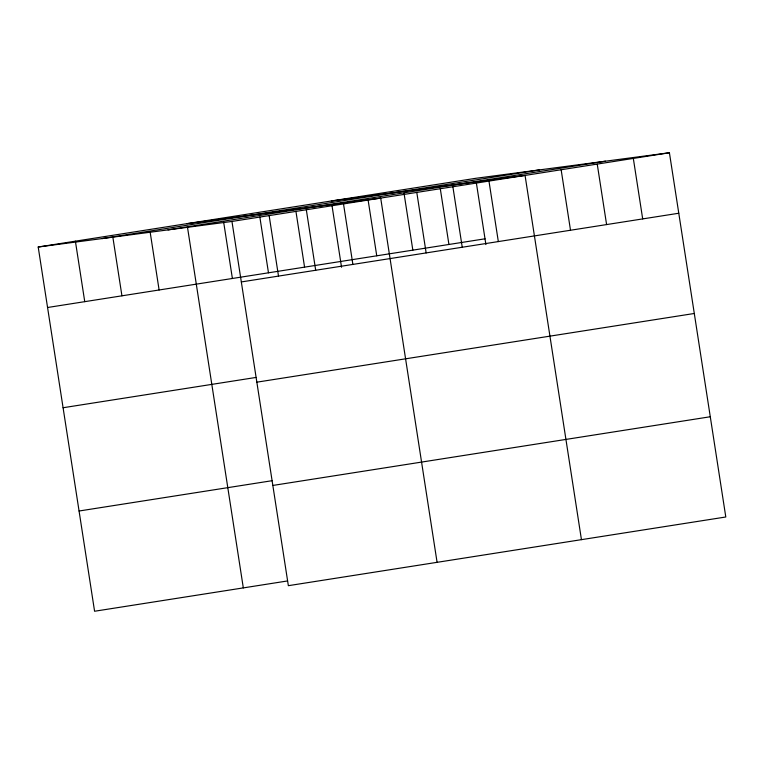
<?xml version="1.0" encoding="UTF-8"?>
<svg xmlns="http://www.w3.org/2000/svg" width="764" height="764" viewBox="0 0 764 764"><rect width="100%" height="100%" fill="white"/><g stroke="black" fill="none" stroke-linecap="round" stroke-linejoin="round"><path stroke-width="1.15" d="M38.2 247.011L475.647 178.318L669.417 152.752L725.8 516.989L288.353 585.682L231.96 221.445L38.2 247.011L94.583 611.248L287.56 580.946M102.137 238.578L539.594 169.885M168.023 229.888L605.47 161.194M231.96 221.445L669.417 152.752M47.569 307.5L485.016 238.807M241.328 281.935L678.776 213.242M63.078 407.737L256.055 377.435M256.847 382.172L694.295 313.479M79.064 511.011L272.041 480.709M272.834 485.446L710.281 416.752M331.289 200.989L525.059 175.424L581.442 539.651M186.932 223.661L380.701 198.096L437.084 562.323M633.327 158.425L642.686 218.905M597.238 164.088L606.597 224.578M561.148 169.761L570.507 230.241M488.97 181.087L498.329 241.577M476.373 182.968L485.904 244.566M452.88 186.76L462.239 247.249M440.284 188.641L448.926 244.47M416.791 192.423L426.15 252.913M404.013 193.139L412.837 250.143M368.105 199.977L376.748 255.806M343.513 203.931L352.882 264.42M332.015 205.64L341.546 267.238M306.326 209.775L315.694 270.255M295.926 211.313L304.569 267.142M269.148 215.61L278.507 276.1M259.836 216.976L268.479 272.815M223.565 221.484L232.39 278.478M187.476 227.147L243.315 587.888M150.107 231.826L159.113 289.986M112.747 236.496L121.934 295.821M75.388 241.176L84.747 301.665"/></g></svg>
